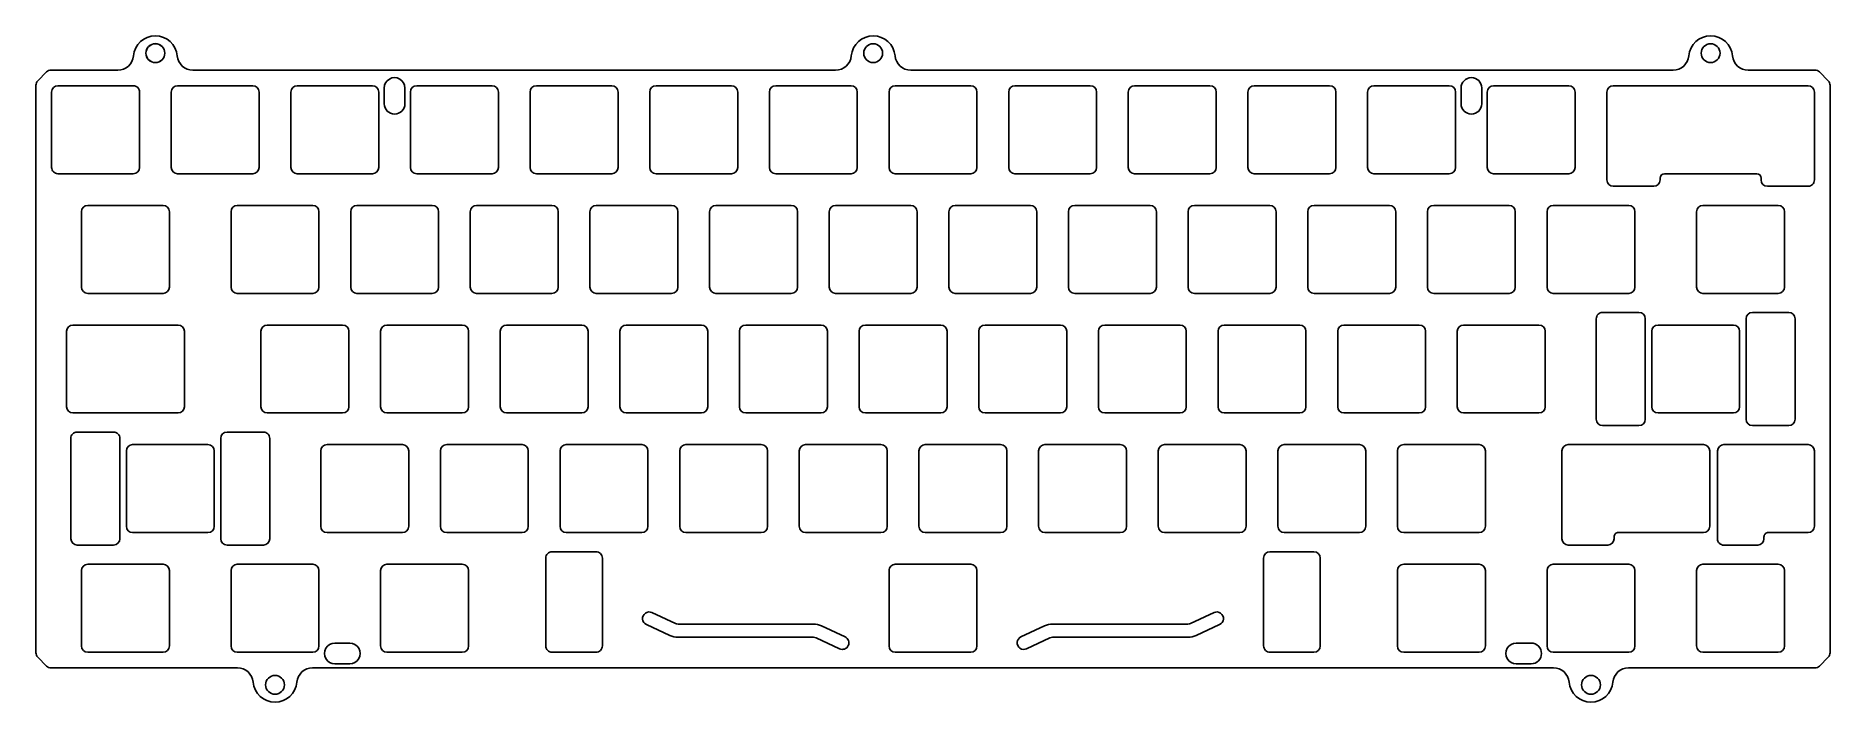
# Model space of a CAD drawing. Extents: x -143 to 143, y -53 to 53.
import ezdxf

# ---------------------------------------------------------------- set-up
doc = ezdxf.new("R2010")
doc.units = 0
doc.header["$MEASUREMENT"] = 0
doc.linetypes.add('solid', pattern=[0])

msp = doc.modelspace()

# ---------------------------------------------------------------- linework, layer by layer
at = {"linetype": 'solid'}
for p, q in [((-142.557107, 45.892894), (-141.142893, 47.307108)), ((-140.435786, 47.600001), (-129.799738, 47.600001)), ((-117.850262, 47.600001), (-15.499738, 47.600001)), ((-3.550262, 47.600001), (117.850262, 47.600001)), ((129.799738, 47.600001), (140.435786, 47.600001)), ((141.142893, 47.307108), (142.557107, 45.892894)), ((-142.85, 45.185787), (-142.85, -45.185787)), ((-140.35, 44.1), (-140.35, 32.1)), ((-139.35, 45.1), (-127.35, 45.1)), ((-126.35, 44.1), (-126.35, 32.1)), ((-121.3, 44.1), (-121.3, 32.1)), ((-120.3, 45.1), (-108.3, 45.1)), ((-107.3, 44.1), (-107.3, 32.1)), ((-102.25, 44.1), (-102.25, 32.1)), ((-101.25, 45.1), (-89.25, 45.1)), ((-88.25, 44.1), (-88.25, 32.1)), ((-87.379997, 44.746989), (-87.379997, 42.246989)), ((-84.080002, 42.247542), (-84.080002, 44.747542)), ((-83.2, 44.1), (-83.2, 32.1)), ((-82.2, 45.1), (-70.2, 45.1)), ((-69.2, 44.1), (-69.2, 32.1)), ((-64.15, 44.1), (-64.15, 32.1)), ((-63.15, 45.1), (-51.15, 45.1)), ((-50.15, 44.1), (-50.15, 32.1)), ((-45.1, 44.1), (-45.1, 32.1)), ((-44.1, 45.1), (-32.1, 45.1)), ((-31.1, 44.1), (-31.1, 32.1)), ((-26.05, 44.1), (-26.05, 32.1)), ((-25.05, 45.1), (-13.05, 45.1)), ((-12.05, 44.1), (-12.05, 32.1)), ((-7, 44.1), (-7, 32.1)), ((-6, 45.1), (6, 45.1)), ((7, 44.1), (7, 32.1)), ((12.05, 44.1), (12.05, 32.1)), ((13.05, 45.1), (25.05, 45.1)), ((26.05, 44.1), (26.05, 32.1)), ((31.1, 44.1), (31.1, 32.1)), ((32.1, 45.1), (44.1, 45.1)), ((45.1, 44.1), (45.1, 32.1)), ((50.15, 44.1), (50.15, 32.1)), ((51.15, 45.1), (63.15, 45.1)), ((64.15, 44.1), (64.15, 32.1)), ((69.2, 44.1), (69.2, 32.1)), ((70.2, 45.1), (82.2, 45.1)), ((83.2, 44.1), (83.2, 32.1)), ((84.080002, 44.747542), (84.080002, 42.247542)), ((87.379997, 42.246989), (87.379997, 44.753011)), ((88.25, 44.1), (88.25, 32.1)), ((89.25, 45.1), (101.25, 45.1)), ((102.25, 44.1), (102.25, 32.1)), ((107.3, 44.1), (107.3, 30.1)), ((108.3, 45.1), (139.35, 45.1)), ((140.35, 44.1), (140.35, 30.1)), ((142.85, -45.185787), (142.85, 45.185787)), ((-139.35, 31.1), (-127.35, 31.1)), ((-120.3, 31.1), (-108.3, 31.1)), ((-101.25, 31.1), (-89.25, 31.1)), ((-82.2, 31.1), (-70.2, 31.1)), ((-63.15, 31.1), (-51.15, 31.1)), ((-44.1, 31.1), (-32.1, 31.1)), ((-25.05, 31.1), (-13.05, 31.1)), ((-6, 31.1), (6, 31.1)), ((13.05, 31.1), (25.05, 31.1)), ((32.1, 31.1), (44.1, 31.1)), ((51.15, 31.1), (63.15, 31.1)), ((70.2, 31.1), (82.2, 31.1)), ((89.25, 31.1), (101.25, 31.1)), ((108.3, 29.1), (114.786993, 29.1)), ((115.786993, 30.4), (115.786993, 30.1)), ((116.486993, 31.1), (131.163, 31.1)), ((131.863, 30.4), (131.863, 30.1)), ((132.863, 29.1), (139.35, 29.1)), ((-134.5875, 26.05), (-122.5875, 26.05)), ((-110.775, 26.05), (-98.775, 26.05)), ((-91.725, 26.05), (-79.725, 26.05)), ((-72.675, 26.05), (-60.675, 26.05)), ((-53.625, 26.05), (-41.625, 26.05)), ((-34.575, 26.05), (-22.575, 26.05)), ((-15.525, 26.05), (-3.525, 26.05)), ((3.525, 26.05), (15.525, 26.05)), ((22.575, 26.05), (34.575, 26.05)), ((41.625, 26.05), (53.625, 26.05)), ((60.675, 26.05), (72.675, 26.05)), ((79.725, 26.05), (91.725, 26.05)), ((98.775, 26.05), (110.775, 26.05)), ((122.5875, 26.05), (134.5875, 26.05)), ((-135.5875, 25.05), (-135.5875, 13.05)), ((-121.5875, 25.05), (-121.5875, 13.05)), ((-111.775, 25.05), (-111.775, 13.05)), ((-97.775, 25.05), (-97.775, 13.05)), ((-92.725, 25.05), (-92.725, 13.05)), ((-78.725, 25.05), (-78.725, 13.05)), ((-73.675, 25.05), (-73.675, 13.05)), ((-59.675, 25.05), (-59.675, 13.05)), ((-54.625, 25.05), (-54.625, 13.05)), ((-40.625, 25.05), (-40.625, 13.05)), ((-35.575, 25.05), (-35.575, 13.05)), ((-21.575, 25.05), (-21.575, 13.05)), ((-16.525, 25.05), (-16.525, 13.05)), ((-2.525, 25.05), (-2.525, 13.05)), ((2.525, 25.05), (2.525, 13.05)), ((16.525, 25.05), (16.525, 13.05)), ((21.575, 25.05), (21.575, 13.05)), ((35.575, 25.05), (35.575, 13.05)), ((40.625, 25.05), (40.625, 13.05)), ((54.625, 25.05), (54.625, 13.05)), ((59.675, 25.05), (59.675, 13.05)), ((73.675, 25.05), (73.675, 13.05)), ((78.725, 25.05), (78.725, 13.05)), ((92.725, 25.05), (92.725, 13.05)), ((97.775, 25.05), (97.775, 13.05)), ((111.775, 25.05), (111.775, 13.05)), ((121.5875, 25.05), (121.5875, 13.05)), ((135.5875, 25.05), (135.5875, 13.05)), ((-134.5875, 12.05), (-122.5875, 12.05)), ((-110.775, 12.05), (-98.775, 12.05)), ((-91.725, 12.05), (-79.725, 12.05)), ((-72.675, 12.05), (-60.675, 12.05)), ((-53.625, 12.05), (-41.625, 12.05)), ((-34.575, 12.05), (-22.575, 12.05)), ((-15.525, 12.05), (-3.525, 12.05)), ((3.525, 12.05), (15.525, 12.05)), ((22.575, 12.05), (34.575, 12.05)), ((41.625, 12.05), (53.625, 12.05)), ((60.675, 12.05), (72.675, 12.05)), ((79.725, 12.05), (91.725, 12.05)), ((98.775, 12.05), (110.775, 12.05)), ((122.5875, 12.05), (134.5875, 12.05)), ((106.605745, 9), (112.405745, 9)), ((130.481744, 9), (136.281744, 9)), ((-137.96875, 6), (-137.96875, -6)), ((-136.96875, 7), (-120.20625, 7)), ((-119.20625, 6), (-119.20625, -6)), ((-107.0125, 6), (-107.0125, -6)), ((-106.0125, 7), (-94.0125, 7)), ((-93.0125, 6), (-93.0125, -6)), ((-87.962499, -6), (-87.962499, 6)), ((-86.962499, 7), (-74.962499, 7)), ((-73.962499, 6), (-73.962499, -6)), ((-68.9125, 6), (-68.9125, -6)), ((-67.9125, 7), (-55.9125, 7)), ((-54.9125, 6), (-54.9125, -6)), ((-49.8625, 6), (-49.8625, -6)), ((-48.8625, 7), (-36.8625, 7)), ((-35.8625, 6), (-35.8625, -6)), ((-30.8125, 6), (-30.8125, -6)), ((-29.8125, 7), (-17.8125, 7)), ((-16.8125, 6), (-16.8125, -6)), ((-11.7625, -6), (-11.7625, 6)), ((-10.7625, 7), (1.2375, 7)), ((2.2375, 6), (2.2375, -6)), ((7.2875, 6), (7.2875, -6)), ((8.2875, 7), (20.2875, 7)), ((21.2875, 6), (21.2875, -6)), ((26.3375, 6), (26.3375, -6)), ((27.3375, 7), (39.3375, 7)), ((40.3375, 6), (40.3375, -6)), ((45.3875, 6), (45.3875, -6)), ((46.3875, 7), (58.3875, 7)), ((59.3875, 6), (59.3875, -6)), ((64.437501, -6), (64.437501, 6)), ((65.437501, 7), (77.437501, 7)), ((78.437501, 6), (78.437501, -6)), ((83.4875, 6), (83.4875, -6)), ((84.4875, 7), (96.4875, 7)), ((97.4875, 6), (97.4875, -6)), ((105.605745, 8), (105.605745, -8)), ((113.405745, 8), (113.405745, -8)), ((114.44375, 6), (114.44375, -6)), ((115.44375, 7), (127.44375, 7)), ((128.44375, 6), (128.44375, -6)), ((129.481744, 8), (129.481744, -8)), ((137.281744, 8), (137.281744, -8)), ((-136.96875, -7), (-120.20625, -7)), ((-106.0125, -7), (-94.0125, -7)), ((-74.962499, -7), (-86.962499, -7)), ((-67.9125, -7), (-55.9125, -7)), ((-48.8625, -7), (-36.8625, -7)), ((-29.8125, -7), (-17.8125, -7)), ((1.2375, -7), (-10.7625, -7)), ((8.2875, -7), (20.2875, -7)), ((27.3375, -7), (39.3375, -7)), ((46.3875, -7), (58.3875, -7)), ((77.437501, -7), (65.437501, -7)), ((84.4875, -7), (96.4875, -7)), ((115.44375, -7), (127.44375, -7)), ((-137.28175, -11.05), (-137.28175, -27.05)), ((-136.28175, -10.05), (-130.48175, -10.05)), ((-129.48175, -11.05), (-129.48175, -27.05)), ((-113.40575, -11.05), (-113.40575, -27.05)), ((-112.40575, -10.05), (-106.60575, -10.05)), ((-105.60575, -11.05), (-105.60575, -27.05)), ((106.605745, -9), (112.405745, -9)), ((130.481744, -9), (136.281744, -9)), ((-128.44375, -13.05), (-128.44375, -25.05)), ((-127.44375, -12.05), (-115.44375, -12.05)), ((-114.44375, -13.05), (-114.44375, -25.05)), ((-97.4875, -13.05), (-97.4875, -25.05)), ((-96.4875, -12.05), (-84.4875, -12.05)), ((-83.4875, -13.05), (-83.4875, -25.05)), ((-78.4375, -13.05), (-78.4375, -25.05)), ((-77.4375, -12.05), (-65.4375, -12.05)), ((-64.4375, -13.05), (-64.4375, -25.05)), ((-59.3875, -13.05), (-59.3875, -25.05)), ((-58.3875, -12.05), (-46.3875, -12.05)), ((-45.3875, -13.05), (-45.3875, -25.05)), ((-40.3375, -13.05), (-40.3375, -25.05)), ((-39.3375, -12.05), (-27.3375, -12.05)), ((-26.3375, -13.05), (-26.3375, -25.05)), ((-21.2875, -13.05), (-21.2875, -25.05)), ((-20.2875, -12.05), (-8.2875, -12.05)), ((-7.2875, -13.05), (-7.2875, -25.05)), ((-2.2375, -13.05), (-2.2375, -25.05)), ((-1.2375, -12.05), (10.7625, -12.05)), ((11.7625, -13.05), (11.7625, -25.05)), ((16.8125, -13.05), (16.8125, -25.05)), ((17.8125, -12.05), (29.8125, -12.05)), ((30.8125, -13.05), (30.8125, -25.05)), ((35.8625, -13.05), (35.8625, -25.05)), ((36.8625, -12.05), (48.8625, -12.05)), ((49.8625, -13.05), (49.8625, -25.05)), ((54.9125, -13.05), (54.9125, -25.05)), ((55.9125, -12.05), (67.9125, -12.05)), ((68.9125, -13.05), (68.9125, -25.05)), ((73.9625, -13.05), (73.9625, -25.05)), ((74.9625, -12.05), (86.9625, -12.05)), ((87.9625, -13.05), (87.9625, -25.05)), ((100.15625, -13.05), (100.15625, -27.05)), ((101.15625, -12.05), (122.68125, -12.05)), ((123.68125, -13.05), (123.68125, -25.05)), ((124.91925, -13.05), (124.91925, -27.05)), ((125.91925, -12.05), (139.35, -12.05)), ((140.35, -13.05), (140.35, -25.05)), ((-136.28175, -28.05), (-130.48175, -28.05)), ((-127.44375, -26.05), (-115.44375, -26.05)), ((-112.40575, -28.05), (-106.60575, -28.05)), ((-96.4875, -26.05), (-84.4875, -26.05)), ((-77.4375, -26.05), (-65.4375, -26.05)), ((-58.3875, -26.05), (-46.3875, -26.05)), ((-39.3375, -26.05), (-27.3375, -26.05)), ((-20.2875, -26.05), (-8.2875, -26.05)), ((-1.2375, -26.05), (10.7625, -26.05)), ((17.8125, -26.05), (29.8125, -26.05)), ((36.8625, -26.05), (48.8625, -26.05)), ((55.9125, -26.05), (67.9125, -26.05)), ((74.9625, -26.05), (86.9625, -26.05)), ((101.15625, -28.05), (107.44325, -28.05)), ((108.44325, -26.75), (108.44325, -27.05)), ((109.14325, -26.05), (122.68125, -26.05)), ((125.91925, -28.05), (131.31925, -28.05)), ((132.31925, -26.75), (132.31925, -27.05)), ((133.01925, -26.05), (139.35, -26.05)), ((-134.5875, -31.1), (-122.5875, -31.1)), ((-110.775, -31.1), (-98.775, -31.1)), ((-86.9625, -31.1), (-74.9625, -31.1)), ((-61.65, -30.099995), (-61.65, -44.099995)), ((-60.65, -29.099995), (-53.65, -29.099995)), ((-52.65, -30.099995), (-52.65, -44.099994)), ((-6, -31.1), (6, -31.1)), ((52.65, -30.099995), (52.65, -44.1)), ((53.65, -29.099995), (60.65, -29.099995)), ((61.65, -30.099995), (61.65, -44.1)), ((74.9625, -31.1), (86.9625, -31.1)), ((98.775, -31.1), (110.775, -31.1)), ((122.5875, -31.1), (134.5875, -31.1)), ((-135.5875, -32.1), (-135.5875, -44.1)), ((-121.5875, -32.1), (-121.5875, -44.1)), ((-111.775, -32.1), (-111.775, -44.1)), ((-97.775, -32.1), (-97.775, -44.1)), ((-87.9625, -32.1), (-87.9625, -44.1)), ((-73.9625, -32.1), (-73.9625, -44.1)), ((-7, -44.1), (-7, -32.1)), ((7, -44.1), (7, -32.1)), ((73.9625, -32.1), (73.9625, -44.1)), ((87.9625, -32.1), (87.9625, -44.1)), ((97.775, -32.1), (97.775, -44.1)), ((111.775, -32.1), (111.775, -44.1)), ((121.5875, -32.1), (121.5875, -44.1)), ((135.5875, -32.1), (135.5875, -44.1)), ((-41.025924, -40.531307), (-44.756019, -38.791936)), ((41.025924, -40.531307), (44.756019, -38.791936)), ((-41.913422, -42.434554), (-45.643517, -40.695182)), ((-40.603305, -40.625), (-19.046691, -40.625)), ((-40.603305, -42.725), (-19.046691, -42.725)), ((-18.624073, -42.818692), (-14.893981, -44.558062)), ((-17.736575, -40.915445), (-14.006482, -42.654816)), ((17.736575, -40.915445), (14.006483, -42.654816)), ((18.624073, -42.818692), (14.893981, -44.558062)), ((40.603305, -40.625), (19.046691, -40.625)), ((40.603305, -42.725), (19.046691, -42.725)), ((41.913422, -42.434554), (45.643517, -40.695182)), ((-134.5875, -45.1), (-122.5875, -45.1)), ((-110.775, -45.1), (-98.775, -45.1)), ((-92.871587, -43.650002), (-95.247114, -43.650002)), ((-86.9625, -45.1), (-74.9625, -45.1)), ((-60.65, -45.099995), (-53.65, -45.099995)), ((-6, -45.1), (6, -45.1)), ((53.65, -45.1), (60.65, -45.1)), ((74.9625, -45.1), (86.9625, -45.1)), ((95.250287, -43.650002), (92.871587, -43.650002)), ((98.775, -45.1), (110.775, -45.1)), ((122.5875, -45.1), (134.5875, -45.1)), ((-142.557107, -45.892894), (-141.142893, -47.307108)), ((-110.749738, -47.600001), (-140.435786, -47.600001)), ((-98.800262, -47.600001), (98.800262, -47.600001)), ((-95.2487, -46.950001), (-92.87, -46.950001)), ((92.87, -46.950001), (95.2487, -46.950001)), ((140.435786, -47.600001), (110.749739, -47.600001)), ((141.142893, -47.307108), (142.557107, -45.892894))]:
    msp.add_line(p, q, dxfattribs=at)
for centre, radius in [((-123.825, 50.299998), 1.51), ((-123.825, 50.299998), 1.5), ((-9.525, 50.299998), 1.5), ((123.825, 50.299998), 1.5), ((-104.775, -50.299998), 1.5), ((104.775, -50.299998), 1.5)]:
    msp.add_circle(centre, radius, dxfattribs=at)
for centre, radius, start, end in [((-123.825, 49.549998), 3.5, 5.259518, 174.740482), ((-9.525, 49.549998), 3.5, 5.259518, 174.740482), ((123.825, 49.549998), 3.5, 5.259518, 174.740482), ((-129.799738, 50.100001), 2.5, 270, 354.740482), ((-117.850262, 50.100001), 2.5, 185.259518, 270), ((-15.499738, 50.100001), 2.5, 270, 354.740482), ((-3.550262, 50.100001), 2.5, 185.259518, 270), ((117.850262, 50.100001), 2.5, 270, 354.740482), ((129.799738, 50.100001), 2.5, 185.259518, 270), ((-141.85, 45.185787), 1, 135, 180), ((-140.435786, 46.600001), 1, 90, 135), ((-85.73, 44.75), 1.65, 359.914642, 540.104542), ((85.73, 44.75), 1.65, 0.104542, 180.085358), ((140.435786, 46.600001), 1, 45, 90), ((141.85, 45.185787), 1, 360, 405), ((-139.35, 44.1), 1, 90, 180), ((-127.35, 44.1), 1, 359.999983, 450), ((-120.3, 44.1), 1, 90, 180), ((-108.3, 44.1), 1, 0, 90), ((-101.25, 44.1), 1, 90, 180), ((-89.25, 44.1), 1, 0, 90), ((-82.2, 44.1), 1, 90, 180), ((-70.2, 44.1), 1, 0, 90), ((-63.15, 44.1), 1, 90, 180), ((-51.15, 44.1), 1, 0, 90), ((-44.1, 44.1), 1, 90, 180), ((-32.1, 44.1), 1, 0, 90), ((-25.05, 44.1), 1, 90, 180), ((-13.05, 44.1), 1, 0, 90), ((-6, 44.1), 1, 90, 180), ((6, 44.1), 1, 0, 90), ((13.05, 44.1), 1, 90, 180), ((25.05, 44.1), 1, 0, 90), ((32.1, 44.1), 1, 90, 180), ((44.1, 44.1), 1, 0, 90), ((51.15, 44.1), 1, 90, 180), ((63.15, 44.1), 1, 0, 90), ((70.2, 44.1), 1, 90, 180), ((82.2, 44.1), 1, 0, 90), ((89.25, 44.1), 1, 90, 180), ((101.25, 44.1), 1, 0, 90), ((108.3, 44.1), 1, 90, 180), ((139.35, 44.1), 1, 0, 90), ((-85.73, 42.25), 1.65, 180.104542, 359.914642), ((85.73, 42.25), 1.65, 180.085358, 359.895458), ((-139.35, 32.1), 1, 180, 270.000014), ((-127.35, 32.1), 1, 270, 360), ((-120.3, 32.1), 1, 180, 270), ((-108.3, 32.1), 1, 270, 360), ((-101.25, 32.1), 1, 180, 270), ((-89.25, 32.1), 1, 270, 360), ((-82.2, 32.1), 1, 180, 270), ((-70.2, 32.1), 1, 270, 360), ((-63.15, 32.1), 1, 180, 270), ((-51.15, 32.1), 1, 270, 360), ((-44.1, 32.1), 1, 180, 270), ((-32.1, 32.1), 1, 270, 360), ((-25.05, 32.1), 1, 180, 270), ((-13.05, 32.1), 1, 270, 360), ((-6, 32.1), 1, 180, 270), ((6, 32.1), 1, 270, 360), ((13.05, 32.1), 1, 180, 270), ((25.05, 32.1), 1, 270, 360), ((32.1, 32.1), 1, 180, 270), ((44.1, 32.1), 1, 270, 360), ((51.15, 32.1), 1, 180, 270), ((63.15, 32.1), 1, 270, 360), ((70.2, 32.1), 1, 180, 270), ((82.2, 32.1), 1, 270, 360), ((89.25, 32.1), 1, 180, 270), ((101.25, 32.1), 1, 270, 360), ((108.3, 30.1), 1, 180, 270), ((114.786993, 30.1), 1, 270, 360), ((116.486993, 30.4), 0.7, 90, 180), ((131.163, 30.4), 0.7, 0, 90), ((132.863, 30.1), 1, 180, 270), ((139.35, 30.1), 1, 269.999993, 360), ((-134.5875, 25.05), 1, 90, 180), ((-122.5875, 25.05), 1, 0, 90), ((-110.775, 25.05), 1, 90, 180), ((-98.775, 25.05), 1, 0, 90), ((-91.725, 25.05), 1, 90, 180), ((-79.725, 25.05), 1, 0, 90), ((-72.675, 25.05), 1, 90, 180), ((-60.675, 25.05), 1, 0, 90), ((-53.625, 25.05), 1, 90, 180), ((-41.625, 25.05), 1, 0, 90), ((-34.575, 25.05), 1, 90, 180), ((-22.575, 25.05), 1, 0, 90), ((-15.525, 25.05), 1, 90, 180), ((-3.525, 25.05), 1, 0, 90), ((3.525, 25.05), 1, 90, 180), ((15.525, 25.05), 1, 0, 90), ((22.575, 25.05), 1, 90, 180), ((34.575, 25.05), 1, 0, 90), ((41.625, 25.05), 1, 90, 180), ((53.625, 25.05), 1, 0, 90), ((60.675, 25.05), 1, 90, 180), ((72.675, 25.05), 1, 0, 90), ((79.725, 25.05), 1, 90, 180), ((91.725, 25.05), 1, 0, 90), ((98.775, 25.05), 1, 90, 180), ((110.775, 25.05), 1, 0, 90), ((122.5875, 25.05), 1, 90, 180), ((134.5875, 25.05), 1, 0, 90), ((-134.5875, 13.05), 1, 180, 270), ((-122.5875, 13.05), 1, 270, 360), ((-110.775, 13.05), 1, 180, 270), ((-98.775, 13.05), 1, 270, 360), ((-91.725, 13.05), 1, 180, 270), ((-79.725, 13.05), 1, 270, 360), ((-72.675, 13.05), 1, 180, 270), ((-60.675, 13.05), 1, 270, 360), ((-53.625, 13.05), 1, 180, 270), ((-41.625, 13.05), 1, 270, 360), ((-34.575, 13.05), 1, 180, 270), ((-22.575, 13.05), 1, 270, 360), ((-15.525, 13.05), 1, 180, 270), ((-3.525, 13.05), 1, 270, 360), ((3.525, 13.05), 1, 180, 270), ((15.525, 13.05), 1, 270, 360), ((22.575, 13.05), 1, 180, 270), ((34.575, 13.05), 1, 270, 360), ((41.625, 13.05), 1, 180, 270), ((53.625, 13.05), 1, 270, 360), ((60.675, 13.05), 1, 180, 270), ((72.675, 13.05), 1, 270, 360), ((79.725, 13.05), 1, 180, 270), ((91.725, 13.05), 1, 270, 360), ((98.775, 13.05), 1, 180, 270), ((110.775, 13.05), 1, 270, 360), ((122.5875, 13.05), 1, 180, 270), ((134.5875, 13.05), 1, 270, 360), ((106.605745, 8), 1, 89.999997, 180), ((112.405745, 8), 1, 0, 90), ((130.481744, 8), 1, 90, 180), ((136.281744, 8), 1, 0, 90), ((-136.96875, 6), 1, 90, 180), ((-120.20625, 6), 1, 0, 90), ((-106.0125, 6), 1, 90, 180), ((-94.0125, 6), 1, 0, 90), ((-86.962499, 6), 1, 90, 180), ((-74.962499, 6), 1, 360, 450), ((-67.9125, 6), 1, 90, 180), ((-55.9125, 6), 1, 0, 90), ((-48.8625, 6), 1, 90, 180), ((-36.8625, 6), 1, 0, 90), ((-29.8125, 6), 1, 90, 180), ((-17.8125, 6), 1, 0, 90), ((-10.7625, 6), 1, 90, 180), ((1.2375, 6), 1, 360, 450), ((8.2875, 6), 1, 90, 180), ((20.2875, 6), 1, 0, 90), ((27.3375, 6), 1, 90, 180), ((39.3375, 6), 1, 0, 90), ((46.3875, 6), 1, 90, 180), ((58.3875, 6), 1, 0, 90), ((65.437501, 6), 1, 90, 180), ((77.437501, 6), 1, 360, 450), ((84.4875, 6), 1, 90, 180), ((96.4875, 6), 1, 0, 90), ((115.44375, 6), 1, 90, 180), ((127.44375, 6), 1, 0, 90), ((-136.96875, -6), 1, 180, 270), ((-120.20625, -6), 1, 270, 360), ((-106.0125, -6), 1, 180, 270), ((-94.0125, -6), 1, 270, 360), ((-86.962499, -6), 1, 180, 270), ((-74.962499, -6), 1, 270, 360), ((-67.9125, -6), 1, 180, 270), ((-55.9125, -6), 1, 270, 360), ((-48.8625, -6), 1, 180, 270), ((-36.8625, -6), 1, 270, 360), ((-29.8125, -6), 1, 180, 270), ((-17.8125, -6), 1, 270, 360), ((-10.7625, -6), 1, 180, 270), ((1.2375, -6), 1, 270, 360), ((8.2875, -6), 1, 180, 270), ((20.2875, -6), 1, 270, 360), ((27.3375, -6), 1, 180, 270), ((39.3375, -6), 1, 270, 360), ((46.3875, -6), 1, 180, 270), ((58.3875, -6), 1, 270, 360), ((65.437501, -6), 1, 180, 270), ((77.437501, -6), 1, 270, 360), ((84.4875, -6), 1, 180, 270), ((96.4875, -6), 1, 270, 360), ((106.605745, -8), 1, 180, 270), ((112.405745, -8), 1, 270, 360), ((115.44375, -6), 1, 180, 270), ((127.44375, -6), 1, 270, 360), ((130.481744, -8), 1, 180, 270), ((136.281744, -8), 1, 270, 360), ((-136.28175, -11.05), 1, 89.999995, 180), ((-130.48175, -11.05), 1, 359.999986, 450.000005), ((-112.40575, -11.05), 1, 90, 180), ((-106.60575, -11.05), 1, 359.99999, 450), ((-127.44375, -13.05), 1, 90, 180), ((-115.44375, -13.05), 1, 0, 90), ((-96.4875, -13.05), 1, 90, 180), ((-84.4875, -13.05), 1, 0, 90), ((-77.4375, -13.05), 1, 90, 180), ((-65.4375, -13.05), 1, 0, 90), ((-58.3875, -13.05), 1, 90, 180), ((-46.3875, -13.05), 1, 0, 90), ((-39.3375, -13.05), 1, 90, 180), ((-27.3375, -13.05), 1, 0, 90), ((-20.2875, -13.05), 1, 90, 180), ((-8.2875, -13.05), 1, 0, 90), ((-1.2375, -13.05), 1, 90, 180), ((10.7625, -13.05), 1, 0, 90), ((17.8125, -13.05), 1, 90, 180), ((29.8125, -13.05), 1, 0, 90), ((36.8625, -13.05), 1, 90, 180), ((48.8625, -13.05), 1, 0, 90), ((55.9125, -13.05), 1, 90, 180), ((67.9125, -13.05), 1, 0, 90), ((74.9625, -13.05), 1, 90, 180), ((86.9625, -13.05), 1, 0, 90), ((101.15625, -13.05), 1, 90, 180), ((122.68125, -13.05), 1, 0, 90), ((125.91925, -13.05), 1, 90, 180), ((139.35, -13.05), 1, 0, 90), ((-127.44375, -25.05), 1, 180, 270), ((-115.44375, -25.05), 1, 270, 360), ((-96.4875, -25.05), 1, 180, 270), ((-84.4875, -25.05), 1, 270, 360), ((-77.4375, -25.05), 1, 180, 270), ((-65.4375, -25.05), 1, 270, 360), ((-58.3875, -25.05), 1, 180, 270), ((-46.3875, -25.05), 1, 270, 360), ((-39.3375, -25.05), 1, 180, 270), ((-27.3375, -25.05), 1, 270, 360), ((-20.2875, -25.05), 1, 180, 270), ((-8.2875, -25.05), 1, 270, 360), ((-1.2375, -25.05), 1, 180, 270), ((10.7625, -25.05), 1, 270, 360), ((17.8125, -25.05), 1, 180, 270), ((29.8125, -25.05), 1, 270, 360), ((36.8625, -25.05), 1, 180, 270), ((48.8625, -25.05), 1, 270, 360), ((55.9125, -25.05), 1, 180, 270), ((67.9125, -25.05), 1, 270, 360), ((74.9625, -25.05), 1, 180, 270), ((86.9625, -25.05), 1, 270, 360), ((122.68125, -25.05), 1, 270, 360), ((139.35, -25.05), 1, 270, 360), ((-136.28175, -27.05), 1, 180, 270), ((-130.48175, -27.05), 1, 270, 360), ((-112.40575, -27.05), 1, 180, 270), ((-106.60575, -27.05), 1, 270, 360), ((101.15625, -27.05), 1, 180, 270), ((107.44325, -27.05), 1, 270, 360), ((109.14325, -26.75), 0.7, 89.999994, 180), ((125.91925, -27.05), 1, 180, 270.000005), ((131.31925, -27.05), 1, 270, 360), ((133.01925, -26.75), 0.7, 89.999997, 180), ((-134.5875, -32.1), 1, 90, 180), ((-122.5875, -32.1), 1, 0, 90), ((-110.775, -32.1), 1, 90, 180), ((-98.775, -32.1), 1, 0, 90), ((-86.9625, -32.1), 1, 90, 180), ((-74.9625, -32.1), 1, 0, 90), ((-60.65, -30.099995), 1, 89.999993, 180), ((-53.65, -30.099995), 1, 359.999981, 450), ((-6, -32.1), 1, 89.999995, 180), ((6, -32.1), 1, 0, 90), ((53.65, -30.099995), 1, 90, 180), ((60.65, -30.099995), 1, 0, 90), ((74.9625, -32.1), 1, 90, 180), ((86.9625, -32.1), 1, 0, 90), ((98.775, -32.1), 1, 90, 180), ((110.775, -32.1), 1, 0, 90), ((122.5875, -32.1), 1, 90, 180), ((134.5875, -32.1), 1, 0, 90), ((-45.19977, -39.743558), 1.05, 64.999886, 245.000113), ((45.19977, -39.743558), 1.05, -65.000113, 115.000114), ((-40.603305, -39.625), 3.1, 245, 270.000005), ((-40.603305, -39.625), 1, 245, 270), ((-19.046691, -43.725), 3.1, 65, 89.999995), ((-19.046691, -43.725), 1, 65, 90), ((-14.450232, -43.606439), 1.05, 244.999986, 424.999983), ((14.450232, -43.606439), 1.05, 114.999986, 295.000017), ((19.046691, -43.725), 3.1, 90.000005, 115), ((19.046691, -43.725), 1, 90, 115), ((40.603305, -39.625), 1, 270, 295), ((40.603305, -39.625), 3.1, 269.999995, 295), ((-141.85, -45.185787), 1, 179.999981, 225), ((-134.5875, -44.1), 1, 180, 270), ((-122.5875, -44.1), 1, 270, 360), ((-110.775, -44.1), 1, 180, 270), ((-98.775, -44.1), 1, 270, 360), ((-95.2487, -45.300001), 1.65, 89.944901, 270), ((-92.87, -45.300001), 1.65, 270, 450.055099), ((-86.9625, -44.1), 1, 180, 270), ((-74.9625, -44.1), 1, 270, 360), ((-60.65, -44.099995), 1, 179.99999, 270), ((-53.65, -44.099995), 1, 270, 360.000017), ((-6, -44.1), 1, 180, 270), ((6, -44.1), 1, 270, 360), ((53.65, -44.1), 1, 180, 270.000007), ((60.65, -44.1), 1, 270, 360), ((74.9625, -44.1), 1, 180, 270), ((86.9625, -44.1), 1, 270, 360), ((92.87, -45.300001), 1.65, 89.944901, 270), ((95.2487, -45.300001), 1.65, 270, 449.944901), ((98.775, -44.1), 1, 180, 270), ((110.775, -44.1), 1, 270, 360), ((122.5875, -44.1), 1, 180, 270), ((134.5875, -44.1), 1, 270, 360), ((141.85, -45.185787), 1, 315, 360), ((-140.435786, -46.600001), 1, 225, 270), ((-110.749738, -50.100001), 2.5, 5.259518, 90), ((-98.800262, -50.100001), 2.5, 90, 174.740482), ((98.800262, -50.100001), 2.5, 5.259518, 90), ((110.749738, -50.100001), 2.5, 90, 174.740482), ((140.435786, -46.600001), 1, 270, 315), ((-104.775, -49.549998), 3.5, 185.259518, 354.740482), ((104.775, -49.549998), 3.5, 185.259518, 354.740482)]:
    msp.add_arc(centre, radius, start, end, dxfattribs=at)

doc.saveas('drawing.dxf')
